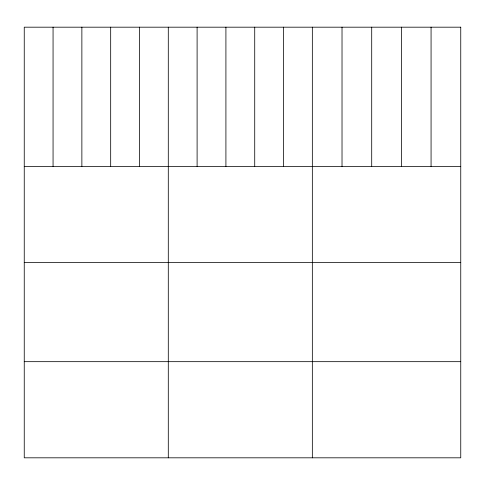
<?xml version="1.0" encoding="UTF-8"?>
<svg xmlns="http://www.w3.org/2000/svg" width="485" height="485" viewBox="0 0 485 485"><rect width="100%" height="100%" fill="white"/><g stroke="black" fill="none" stroke-linecap="round" stroke-linejoin="round"><path stroke-width="0.73" d="M24.25 166.464L460.75 166.464M24.25 262.609L460.75 262.609M24.25 361.671L460.75 361.671M431.068 27.184L431.068 166.464M401.386 27.184L401.386 166.464M371.704 27.184L371.704 166.464M342.022 27.184L342.022 166.464M312.34 27.184L312.34 457.816M283.531 27.184L283.531 166.464M254.722 27.184L254.722 166.464M225.913 27.184L225.913 166.464M197.104 27.184L197.104 166.464M168.295 27.184L168.295 457.816M139.486 27.184L139.486 166.464M110.677 27.184L110.677 166.464M81.868 27.184L81.868 166.464M53.059 27.184L53.059 166.464M460.75 27.184L24.25 27.184L24.25 457.816L460.75 457.816L460.75 27.184"/></g></svg>
